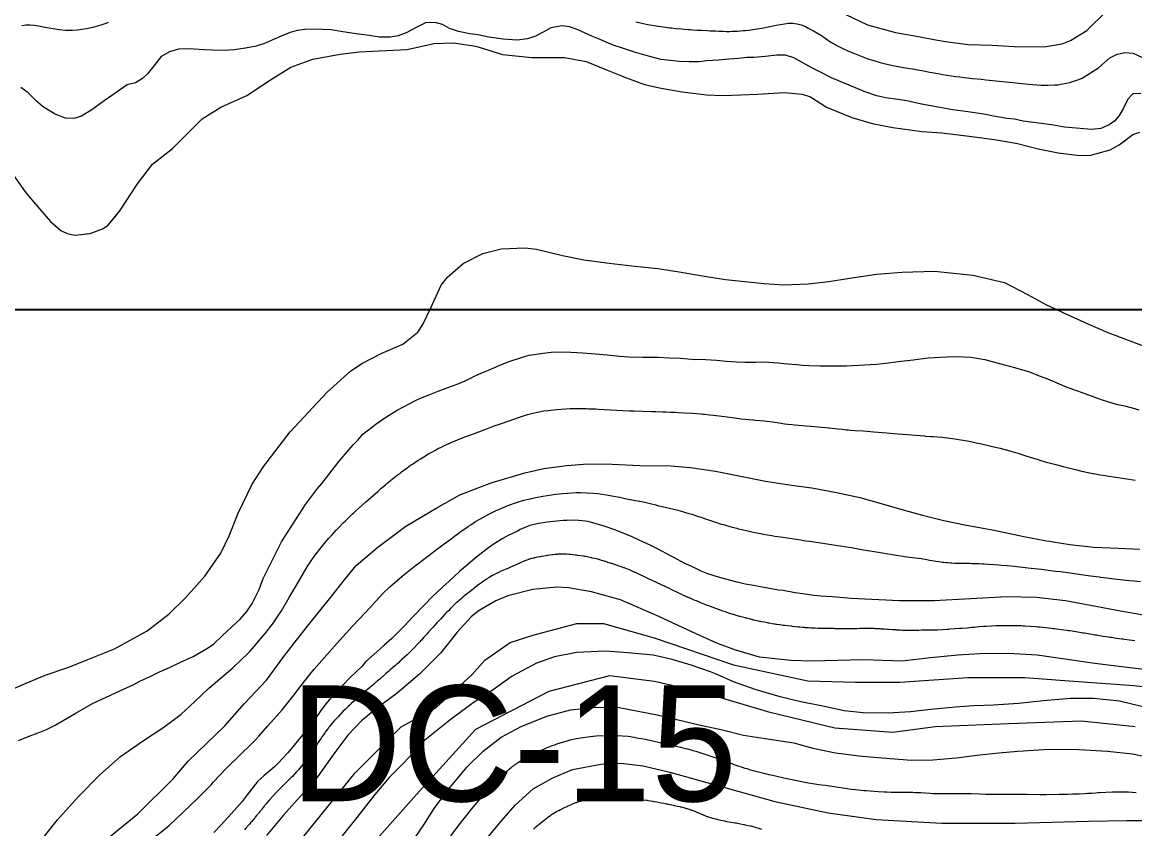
# Model space of a CAD drawing. Header units: metres. Extents: x 548946 to 557077, y 1838800 to 1845419.
# Drawn here: x 554197 to 554869, y 1840686 to 1841174 of the extents above; entities that cross this region are included whole.
import ezdxf
from ezdxf.enums import TextEntityAlignment as Align

# ---------------------------------------------------------------- set-up
doc = ezdxf.new("R2010")
doc.units = ezdxf.units.M
doc.header["$LTSCALE"] = 28
for name, color, linetype, lineweight in [('1', 7, 'Continuous', 13), ('2', 7, 'Continuous', 13), ('60', 7, 'Continuous', 25)]:
    doc.layers.add(name, color=color, linetype=linetype, lineweight=lineweight)
doc.layers.add('61', color=7, linetype='Continuous')

msp = doc.modelspace()

# ---------------------------------------------------------------- linework, layer by layer
at = {"layer": '1'}
for points in [[(554694.71, 1841178.54), (554707.85, 1841172.16), (554724.65, 1841167.51), (554739.59, 1841165.08), (554747.98, 1841163.4), (554754.88, 1841162.12), (554768.74, 1841160.27), (554783.28, 1841159.93), (554796.43, 1841159.14), (554814.67, 1841158.99), (554825.45, 1841160.85), (554830.57, 1841162.7), (554840.42, 1841168.81), (554852.55, 1841180.8)], [(554196.45, 1841171.93), (554198.94, 1841172.19), (554200.19, 1841172.24), (554201.45, 1841172.23), (554203.98, 1841172.04), (554206.51, 1841171.68), (554211.55, 1841170.7), (554216.53, 1841169.78), (554219.03, 1841169.42), (554222.78, 1841169.1), (554226.99, 1841169.1), (554229.8, 1841169.29), (554235.41, 1841170.06), (554239.48, 1841170.87), (554241.48, 1841171.37), (554244.45, 1841172.25), (554247.34, 1841173.3), (554248.76, 1841173.91)], [(554567.61, 1841174.03), (554575.04, 1841172.43), (554578.8, 1841171.79), (554588.21, 1841170.48), (554589.36, 1841170.37), (554591.89, 1841170.13), (554595.28, 1841169.8), (554596.97, 1841169.65), (554599.51, 1841169.44), (554600.78, 1841169.34), (554602.1, 1841169.25), (554604.73, 1841169.09), (554607.37, 1841168.96), (554610.89, 1841168.79), (554612.65, 1841168.7), (554616.17, 1841168.52), (554617.93, 1841168.44), (554620.57, 1841168.35), (554622.33, 1841168.31), (554623.21, 1841168.3), (554624.53, 1841168.31), (554625.82, 1841168.33), (554626.68, 1841168.35), (554628.39, 1841168.43), (554629.25, 1841168.47), (554630.96, 1841168.59), (554632.68, 1841168.74), (554633.82, 1841168.85), (554636.1, 1841169.1), (554640.89, 1841169.73), (554641.25, 1841169.79), (554645, 1841170.46), (554652.51, 1841171.98), (554657.58, 1841172.95), (554660.11, 1841173.23), (554662.62, 1841173.25), (554663.86, 1841173.14), (554665.17, 1841172.91), (554667.75, 1841172.18), (554670.28, 1841171.14), (554671.93, 1841170.33), (554675.16, 1841168.57), (554679.91, 1841165.77), (554682.2, 1841164.28), (554685.53, 1841161.84), (554689.29, 1841159.72), (554689.58, 1841159.57), (554693.31, 1841157.74), (554695.83, 1841156.6), (554700.93, 1841154.46), (554708.04, 1841151.77), (554711.65, 1841150.58), (554715.38, 1841149.51), (554722.92, 1841147.74), (554730.85, 1841146.28), (554734.85, 1841145.7), (554736.52, 1841145.39), (554736.89, 1841145.32), (554740.6, 1841144.61), (554745.54, 1841143.66), (554748.01, 1841143.19), (554751.47, 1841142.56), (554753.21, 1841142.25), (554755.81, 1841141.82), (554758.42, 1841141.42), (554759.73, 1841141.23), (554761.02, 1841141.05), (554763.6, 1841140.73), (554766.18, 1841140.42), (554771.35, 1841139.86), (554776.74, 1841139.3), (554779.43, 1841139.03), (554783.47, 1841138.64), (554793.39, 1841137.6), (554793.72, 1841137.56), (554805.16, 1841136.43), (554812.9, 1841135.82), (554816.79, 1841135.72), (554820.81, 1841135.87), (554822.82, 1841136.06), (554825.81, 1841136.48), (554830.23, 1841137.46), (554834.41, 1841138.8), (554837.14, 1841139.87), (554847.57, 1841146.31), (554850.95, 1841149.18), (554854.34, 1841152.32), (554858.77, 1841154.41), (554863.72, 1841155.45), (554868.41, 1841155.19), (554874.14, 1841152.58)], [(554190.81, 1841082.18), (554198.43, 1841071.19), (554203.36, 1841065.18), (554213.64, 1841053.35), (554220.05, 1841047.89), (554223.7, 1841046.06), (554228.23, 1841045.11), (554237.8, 1841046.05), (554245.17, 1841048.8), (554248.37, 1841050.91), (554255.67, 1841059.69), (554266.25, 1841076.1), (554275.48, 1841087.94), (554287.41, 1841097.37), (554296.89, 1841106.96), (554305.37, 1841115.3), (554316.69, 1841122.38), (554332.43, 1841129.53), (554346.76, 1841139.08), (554359.02, 1841146.7), (554372.31, 1841151.44), (554388.92, 1841154.55), (554400.46, 1841155.82), (554412.49, 1841156.43), (554429.35, 1841157.29), (554445.61, 1841160.93), (554457.52, 1841161.39), (554471, 1841159.31), (554487.06, 1841154.39), (554504.79, 1841152.5), (554524.58, 1841152.54), (554537.68, 1841149.99), (554549.9, 1841145.07), (554562.12, 1841140.15), (554572.96, 1841136.08), (554583.03, 1841133.91), (554595.66, 1841131.74), (554610.38, 1841129.95), (554620.71, 1841129.46), (554641.36, 1841130.25), (554657.57, 1841131.42), (554668.3, 1841130.4), (554673.27, 1841128.65), (554682.95, 1841122.4), (554698.35, 1841116.3), (554710.57, 1841112.66), (554723.09, 1841110.07), (554740.73, 1841107.83), (554752.76, 1841106.9), (554770.96, 1841104.73), (554785.71, 1841102.7), (554798.48, 1841100.43), (554811.07, 1841097.27), (554823.15, 1841094.76), (554836.29, 1841093.28), (554842.82, 1841093.5), (554854.45, 1841096.59)], [(554559.39, 1841141.25), (554562.12, 1841140.15), (554572.96, 1841136.08), (554583.03, 1841133.91), (554595.66, 1841131.74), (554610.38, 1841129.95), (554620.71, 1841129.46), (554641.36, 1841130.25), (554651.31, 1841130.97)], [(554672.85, 1841128.8), (554673.27, 1841128.65), (554682.95, 1841122.4), (554698.35, 1841116.3), (554710.57, 1841112.66), (554723.09, 1841110.07), (554740.73, 1841107.83), (554752.76, 1841106.9), (554770.96, 1841104.73), (554785.71, 1841102.7), (554798.48, 1841100.43), (554811.07, 1841097.27), (554823.15, 1841094.76), (554836.29, 1841093.28), (554842.82, 1841093.5), (554854.45, 1841096.59)], [(554854.45, 1841096.59), (554859.93, 1841099.71), (554868.34, 1841105.87), (554872.52, 1841107.43)], [(554854.45, 1841096.59), (554859.93, 1841099.71), (554864.56, 1841103.1)], [(554235.11, 1841045.79), (554237.8, 1841046.05), (554245.17, 1841048.8), (554248.37, 1841050.91), (554253.55, 1841057.14)], [(554181.74, 1840766.65), (554197.5, 1840773.51), (554210.58, 1840778.94), (554224.72, 1840783.77), (554236.32, 1840788.33), (554252.4, 1840794.94), (554272.14, 1840805.8), (554285.4, 1840815.95), (554295.29, 1840825.73), (554307.09, 1840838.85), (554316.67, 1840852.72), (554321.78, 1840863.25), (554327.11, 1840876.94), (554335.77, 1840894.37), (554342.74, 1840905.39), (554358.67, 1840926.11), (554381.1, 1840950.11), (554395.27, 1840962.99), (554402.36, 1840967.71), (554413.7, 1840973.47), (554426.81, 1840979.21), (554435.8, 1840986.47), (554438.95, 1840990.94), (554443.64, 1841001.01), (554449.95, 1841014.74), (554453.71, 1841019.66), (554463.23, 1841027.82), (554475.1, 1841033.92), (554486.35, 1841036.71), (554500.59, 1841037.34), (554507.65, 1841036.52), (554523.29, 1841032.75), (554536.18, 1841030.15), (554551.59, 1841028.01), (554565.27, 1841026.56), (554581.09, 1841024.92), (554593.99, 1841022.96), (554610.45, 1841020.05), (554621.85, 1841018.28), (554633.54, 1841017.03), (554645.23, 1841015.78), (554657.02, 1841014.96), (554671.96, 1841015.55), (554684.35, 1841016.92), (554697.08, 1841019.02), (554713.17, 1841021.36), (554728.67, 1841022.64), (554748.22, 1841023.18), (554771.52, 1841020.92), (554790.69, 1841016.41), (554804.48, 1841009.22), (554815.58, 1841003.11), (554828.21, 1840997.18), (554841.05, 1840991.33), (554853.11, 1840986.11), (554891.58, 1840971.66)], [(554462.37, 1840922.23), (554464.95, 1840923.22), (554470.13, 1840925.18), (554478.05, 1840928.16), (554482.02, 1840929.63), (554485.3, 1840930.79), (554486.41, 1840931.19), (554497.25, 1840935.04), (554502.13, 1840936.51), (554504.59, 1840937.16), (554508.32, 1840938.02), (554512.1, 1840938.72), (554514.64, 1840939.1), (554519.74, 1840939.68), (554525.17, 1840940.06), (554527.89, 1840940.16), (554531.98, 1840940.19), (554536.23, 1840940.13), (554536.55, 1840940.13), (554537.89, 1840940.12), (554538.78, 1840940.1), (554540.57, 1840940.06), (554543.24, 1840939.95), (554545.02, 1840939.85), (554548.59, 1840939.64), (554556.14, 1840939.17), (554559.92, 1840938.97), (554563.93, 1840938.8), (554566.61, 1840938.7), (554571.96, 1840938.54), (554577.25, 1840938.39), (554579.89, 1840938.33), (554583.85, 1840938.25), (554584.26, 1840938.23), (554584.66, 1840938.22), (554586.01, 1840938.18), (554588.72, 1840938.08), (554591.43, 1840937.95), (554593.23, 1840937.85), (554596.84, 1840937.64), (554601.98, 1840937.31), (554604.55, 1840937.13), (554607.12, 1840936.92), (554608.41, 1840936.81), (554609.67, 1840936.69), (554612.19, 1840936.42), (554614.71, 1840936.14), (554619.74, 1840935.53), (554627.56, 1840934.55), (554631.47, 1840934.04), (554638.51, 1840933.37), (554638.76, 1840933.35), (554640.06, 1840933.24), (554642.67, 1840932.99), (554645.27, 1840932.71), (554647, 1840932.5), (554650.46, 1840932.06), (554654.4, 1840931.52), (554657.9, 1840931.03), (554659.65, 1840930.8), (554662.28, 1840930.48), (554663.56, 1840930.33), (554666.1, 1840930.08), (554668.66, 1840929.85), (554670.36, 1840929.71), (554673.77, 1840929.47), (554684.22, 1840928.53), (554684.66, 1840928.48), (554689.83, 1840927.9), (554692.42, 1840927.63), (554695, 1840927.38), (554696.3, 1840927.27), (554697.56, 1840927.17), (554700.09, 1840926.98), (554705.15, 1840926.64), (554707.68, 1840926.46), (554711.61, 1840926.14), (554716.84, 1840925.67), (554719.46, 1840925.44), (554723.58, 1840925.1), (554731.83, 1840924.47), (554742.35, 1840923.59), (554742.72, 1840923.57), (554746.11, 1840923.36), (554747.8, 1840923.24), (554750.33, 1840923.04), (554752.87, 1840922.81), (554754.13, 1840922.68), (554756.4, 1840922.43), (554757.54, 1840922.3), (554759.24, 1840922.08), (554761.78, 1840921.72), (554764.32, 1840921.32), (554765.58, 1840921.1), (554766.84, 1840920.88), (554769.34, 1840920.4), (554771.83, 1840919.89), (554773.5, 1840919.53), (554776.81, 1840918.8), (554781.8, 1840917.68), (554784.29, 1840917.1)], [(554209.33, 1840680.56), (554217.98, 1840691.48), (554230.39, 1840705.4), (554243.55, 1840718.58), (554256.15, 1840729.83), (554270.56, 1840739.73), (554282.25, 1840747.5), (554292.72, 1840755.35), (554301.1, 1840763.11), (554309.52, 1840771.08), (554324.01, 1840783.45), (554333.28, 1840792.27), (554334.24, 1840793.26), (554335.73, 1840794.93), (554341.01, 1840801.05), (554343.58, 1840804.16), (554348.56, 1840810.59), (554350.89, 1840813.92), (554353.39, 1840817.83), (554358.11, 1840825.85), (554364.44, 1840836.73), (554368.98, 1840844.38), (554371.39, 1840848.11), (554373.58, 1840851.23), (554378.26, 1840857.25), (554381.91, 1840861.55), (554383.79, 1840863.65), (554386.7, 1840866.74), (554388.17, 1840868.28), (554390.78, 1840870.98), (554392.09, 1840872.31), (554394.09, 1840874.29), (554395.43, 1840875.6), (554396.11, 1840876.25), (554397.13, 1840877.21), (554398.08, 1840878.08), (554399.99, 1840879.81), (554401.91, 1840881.52), (554404.49, 1840883.78), (554405.78, 1840884.92), (554411.6, 1840890.07), (554413.55, 1840891.78), (554414.53, 1840892.63), (554416.24, 1840894.08), (554417.09, 1840894.8), (554418.39, 1840895.88), (554420.34, 1840897.47), (554422.32, 1840899.04), (554423.31, 1840899.82), (554425.1, 1840901.2), (554426.01, 1840901.88), (554427.37, 1840902.9), (554429.42, 1840904.4), (554431.5, 1840905.89), (554432.54, 1840906.62), (554436.03, 1840908.95), (554437.44, 1840909.81), (554440.46, 1840911.63), (554441.97, 1840912.52), (554444.27, 1840913.84), (554445.81, 1840914.69), (554446.58, 1840915.11), (554447.75, 1840915.73), (554448.92, 1840916.33), (554449.7, 1840916.72), (554451.28, 1840917.49), (554452.08, 1840917.87), (554453.67, 1840918.6), (554455.28, 1840919.31), (554456.35, 1840919.77), (554458.51, 1840920.68), (554459.79, 1840921.2), (554462.37, 1840922.23)], [(554784.29, 1840917.1), (554788.01, 1840916.2), (554791.42, 1840915.29), (554791.78, 1840915.19), (554795.11, 1840914.25), (554796.77, 1840913.77), (554799.25, 1840913.03), (554801.73, 1840912.27), (554802.97, 1840911.88), (554806.86, 1840910.63), (554810.32, 1840909.52), (554812.05, 1840908.97), (554814.66, 1840908.18), (554815.91, 1840907.82), (554818.43, 1840907.12), (554820.96, 1840906.45), (554826.03, 1840905.17), (554833.57, 1840903.29), (554837.35, 1840902.38), (554844.01, 1840900.92), (554844.38, 1840900.85), (554845.73, 1840900.61), (554846.64, 1840900.45), (554848.46, 1840900.17), (554850.28, 1840899.9), (554853.93, 1840899.38), (554856.66, 1840898.98), (554857.96, 1840898.78), (554860.57, 1840898.34), (554865.78, 1840897.42), (554868.39, 1840896.97), (554869.64, 1840896.77)], [(554249.29, 1840680.95), (554266.53, 1840695.1), (554287.93, 1840716.32), (554296.95, 1840726.86), (554319.05, 1840748.27), (554331.12, 1840761.77), (554344.35, 1840775.92), (554354.91, 1840790.31), (554362.45, 1840800.14), (554370.04, 1840809.62), (554383.19, 1840826.06), (554391.54, 1840836.5), (554398.52, 1840845.21), (554411.71, 1840856.29), (554428.6, 1840869.14), (554447.4, 1840880.06), (554461.32, 1840887.96), (554480.12, 1840895.35), (554500.6, 1840901.35), (554512.03, 1840903.83), (554525.96, 1840905.64), (554538.76, 1840906.68), (554553.36, 1840906.6), (554570.21, 1840905.74), (554588.86, 1840905.46), (554600.85, 1840904.44), (554615.79, 1840902.25), (554634.05, 1840898.74), (554646.2, 1840896.24), (554661.92, 1840893.76), (554674.16, 1840892.21), (554689.15, 1840889.46), (554703.16, 1840886.32), (554716.1, 1840882.7), (554728.56, 1840879.11), (554741.11, 1840875.63), (554753.91, 1840872.45), (554767.69, 1840869.66), (554784.39, 1840866.73), (554802.32, 1840862.81), (554815.03, 1840860.37), (554830.09, 1840857.91), (554844.67, 1840856.34), (554859.52, 1840855.73), (554872.4, 1840855.18)], [(554274.67, 1840679.33), (554285.28, 1840687.76), (554302.7, 1840704.41), (554310.83, 1840712.68), (554312.17, 1840714.14), (554319.99, 1840722.43), (554328.88, 1840731.21), (554334.48, 1840736.63), (554337.22, 1840739.4), (554339.94, 1840742.3), (554345.24, 1840748.22), (554353.81, 1840758.04), (554356.27, 1840761), (554361.06, 1840767.03), (554363.99, 1840770.9), (554365.33, 1840772.69), (554370.5, 1840779.35), (554373.17, 1840782.6), (554380.81, 1840791.33), (554388.62, 1840800.16), (554396.4, 1840808.6), (554404.2, 1840816.83), (554412.75, 1840826.15), (554414.79, 1840828.25), (554419, 1840832.32), (554423.35, 1840836.25), (554426.32, 1840838.79), (554432.43, 1840843.72), (554433.37, 1840844.4), (554434.4, 1840845.16), (554436.45, 1840846.7), (554438.48, 1840848.25), (554441.17, 1840850.34), (554442.52, 1840851.38), (554445.62, 1840853.73), (554451.84, 1840858.4), (554455.94, 1840861.47), (554457.99, 1840862.99), (554460.05, 1840864.5), (554461.09, 1840865.25), (554462.16, 1840866), (554464.3, 1840867.5), (554466.45, 1840868.97), (554467.9, 1840869.94), (554470.81, 1840871.86), (554477.79, 1840875.78), (554478.09, 1840875.94), (554482.78, 1840878.3), (554485.17, 1840879.4), (554488.8, 1840880.95), (554493.67, 1840882.77), (554496.14, 1840883.58), (554499.88, 1840884.69), (554503.7, 1840885.66), (554506.26, 1840886.23), (554511.42, 1840887.23), (554519.39, 1840888.4), (554523.4, 1840888.82), (554526.31, 1840889.07)], [(554526.31, 1840889.07), (554526.6, 1840889.09), (554531.7, 1840889.32), (554534.25, 1840889.33), (554538.08, 1840889.24), (554542.08, 1840888.98), (554544.74, 1840888.72), (554550.03, 1840888.02), (554555.38, 1840887.07), (554558.04, 1840886.5), (554562.01, 1840885.54), (554569.76, 1840884.19), (554570.04, 1840884.14), (554571.32, 1840883.89), (554572.17, 1840883.72), (554573.86, 1840883.34), (554574.7, 1840883.14), (554576.39, 1840882.72), (554579.76, 1840881.86), (554581.45, 1840881.44), (554582.74, 1840881.13), (554585.34, 1840880.53), (554588.81, 1840879.74), (554590.53, 1840879.33), (554592.26, 1840878.91), (554593.12, 1840878.69), (554594.45, 1840878.34), (554595.33, 1840878.1), (554597.1, 1840877.59), (554599.74, 1840876.8), (554601.49, 1840876.25), (554604.98, 1840875.12), (554608.19, 1840874.06), (554609.79, 1840873.52), (554612.19, 1840872.69), (554614.59, 1840871.85), (554615.78, 1840871.42), (554619.37, 1840870.33), (554620.65, 1840869.96), (554621.92, 1840869.61), (554624.45, 1840868.91), (554626.99, 1840868.24), (554628.68, 1840867.8), (554629.81, 1840867.52), (554632.08, 1840866.97), (554635.42, 1840866.2), (554637.09, 1840865.83), (554639.61, 1840865.3), (554642.13, 1840864.79), (554643.39, 1840864.55), (554644.7, 1840864.3), (554647.33, 1840863.84), (554649.96, 1840863.39), (554651.72, 1840863.1), (554655.23, 1840862.55), (554660.63, 1840861.72), (554663.33, 1840861.33), (554667.39, 1840860.76), (554669.37, 1840860.45), (554670.63, 1840860.26), (554674.41, 1840859.68), (554679.44, 1840858.89), (554681.96, 1840858.51), (554686.01, 1840857.95), (554689.61, 1840857.45), (554691.41, 1840857.19), (554694.1, 1840856.78), (554695.36, 1840856.58), (554697.89, 1840856.14), (554705.44, 1840854.77), (554709.24, 1840854.11), (554711.77, 1840853.69), (554716.84, 1840852.86), (554717.9, 1840852.72), (554719.15, 1840852.54), (554721.64, 1840852.16), (554726.63, 1840851.35), (554729.12, 1840850.96), (554730.47, 1840850.76), (554733.18, 1840850.39), (554736.79, 1840849.91), (554738.6, 1840849.66), (554740.4, 1840849.4), (554741.3, 1840849.26), (554742.71, 1840849.03), (554745.52, 1840848.54), (554749.27, 1840847.9), (554751.14, 1840847.6), (554753.02, 1840847.33), (554753.96, 1840847.22), (554755.27, 1840847.07), (554756.14, 1840846.99), (554757.89, 1840846.85), (554758.76, 1840846.8), (554760.51, 1840846.71), (554762.26, 1840846.66), (554763.44, 1840846.63), (554765.78, 1840846.62), (554766.72, 1840846.59), (554768.44, 1840846.59), (554769.82, 1840846.58)], [(554686.46, 1840826.38), (554679.5, 1840826.73), (554675.33, 1840827.21), (554668.78, 1840828.08), (554664.11, 1840828.78), (554656.86, 1840830.04), (554654.21, 1840830.31), (554646.39, 1840831.7), (554638.93, 1840833.12), (554633.88, 1840833.97), (554628.97, 1840835.2), (554622.13, 1840836.98), (554617.7, 1840838.17), (554611.29, 1840840.27), (554607.29, 1840841.8), (554601.06, 1840844.76), (554597.02, 1840846.66), (554591.15, 1840849.85), (554589.16, 1840850.94), (554580.9, 1840855.36), (554576.36, 1840857.48), (554569.65, 1840860.67), (554565.11, 1840862.79), (554560.41, 1840864.71), (554555.52, 1840866.6), (554548.52, 1840869.01), (554543.78, 1840870.46), (554538.95, 1840871.8), (554531.37, 1840872.65), (554526.05, 1840872.53), (554523.71, 1840872.55), (554514.09, 1840871.49), (554507.74, 1840870.51), (554503.65, 1840869.41), (554497.74, 1840867.07), (554496.07, 1840866.04), (554490.56, 1840863.38), (554486.95, 1840861.39), (554480.82, 1840857.53), (554476.91, 1840854.76), (554470.54, 1840849.76), (554466.02, 1840845.8), (554461.15, 1840841.61), (554454.85, 1840835.87), (554450.76, 1840832.23), (554444.59, 1840826.22), (554439.97, 1840821.5), (554432.56, 1840813.95), (554427.63, 1840808.63), (554420.12, 1840801.16), (554415.44, 1840797), (554411.02, 1840792.95), (554404.19, 1840786.96), (554401.95, 1840784.18), (554395.02, 1840777.43), (554390.21, 1840772.68), (554385.93, 1840768.19), (554380.3, 1840761.58), (554376.88, 1840756.9), (554371.53, 1840749.39), (554367.42, 1840744.26), (554361.15, 1840736.64), (554357.26, 1840732), (554351.24, 1840725.54), (554349.12, 1840723.52), (554342.7, 1840718.05), (554339.13, 1840714.84), (554332.73, 1840706.65), (554329.62, 1840702.57), (554326.64, 1840699.06), (554321.05, 1840692.92), (554316.95, 1840688.45), (554312.51, 1840683.75)], [(554769.82, 1840846.58), (554770.75, 1840846.56), (554772.59, 1840846.52), (554775.36, 1840846.41), (554777.2, 1840846.32), (554778.43, 1840846.25), (554780.88, 1840846.1), (554784.66, 1840845.83), (554787.19, 1840845.63), (554788.86, 1840845.49), (554792.22, 1840845.18), (554796.4, 1840844.76), (554804.74, 1840843.85), (554813.01, 1840842.95), (554817.14, 1840842.47), (554821.52, 1840841.92), (554824.44, 1840841.54), (554830.28, 1840840.74), (554838.48, 1840839.61), (554842.58, 1840839.04), (554847.85, 1840838.36), (554848.42, 1840838.29), (554852.57, 1840837.79), (554855.34, 1840837.46), (554860.87, 1840836.83), (554866.18, 1840836.24), (554868.84, 1840835.97), (554872.83, 1840835.57)], [(554540.89, 1840829.31), (554526.98, 1840831.7), (554519.97, 1840832.09), (554505.5, 1840830.66), (554490.26, 1840826.86), (554482.99, 1840823.93), (554472.93, 1840818.02), (554468.37, 1840814.37), (554459.55, 1840804.94), (554449.84, 1840792.4), (554437.15, 1840779.71), (554423.3, 1840767.96), (554411.08, 1840759.02), (554401.88, 1840751.33), (554393.61, 1840742.67), (554385.71, 1840732.13), (554373.23, 1840714.65), (554364.94, 1840705.78), (554354.35, 1840694.04), (554344.27, 1840681.89)], [(554882.07, 1840781.57), (554866.37, 1840783.35), (554845.29, 1840785.94), (554810.35, 1840791.05), (554792.79, 1840792.09), (554775.73, 1840791.78), (554762.43, 1840791.01), (554745.86, 1840789.33), (554728.75, 1840787.45), (554705.43, 1840788.2), (554674.19, 1840787.37), (554661.47, 1840787.72), (554642.55, 1840789.85), (554628.16, 1840794.07), (554617.14, 1840798.13), (554601.94, 1840804.9), (554581.67, 1840814.45), (554558.34, 1840824.55), (554540.89, 1840829.31)], [(554874.8, 1840815.3), (554860.8, 1840817.62), (554845.87, 1840820.37), (554827.49, 1840823.97), (554810.01, 1840825.9), (554791.98, 1840826.36), (554748.02, 1840823.95), (554727.13, 1840823.95), (554697.99, 1840825.4), (554691.19, 1840825.96), (554686.46, 1840826.38)], [(554356.78, 1840669.02), (554397.95, 1840719.9), (554413.26, 1840735.26), (554425.71, 1840747.74), (554446.77, 1840759.26), (554468.78, 1840779.42), (554476.44, 1840788.06), (554491.76, 1840798.62), (554506.12, 1840803.42), (554531.96, 1840810.14), (554548.24, 1840810.14), (554578.87, 1840801.5), (554626.73, 1840785.18), (554671.72, 1840775.58), (554700.44, 1840774.62), (554727.25, 1840774.62), (554768.41, 1840777.5), (554802.87, 1840777.5), (554829.67, 1840775.58), (554868.92, 1840772.7), (554912.96, 1840767.9)], [(554874.29, 1840759.84), (554860.27, 1840763.16), (554844.55, 1840764.8), (554830.79, 1840764.88), (554814.11, 1840763.41), (554799.13, 1840761.76), (554783.99, 1840760.75), (554772.16, 1840760.29), (554760.73, 1840759.5), (554746.11, 1840758.08), (554733.72, 1840756.71), (554720.24, 1840755.88), (554705.24, 1840756.1), (554693.78, 1840757.37), (554680.74, 1840760.23), (554667.54, 1840762.9), (554654.95, 1840765.91), (554639.95, 1840770.34), (554626.81, 1840774.98), (554616.98, 1840779.32), (554612.87, 1840780.93), (554601.1, 1840784.96), (554589.58, 1840788.47), (554578.26, 1840790.96), (554563.13, 1840792.48), (554549.36, 1840793.39), (554531.86, 1840792.59), (554518.57, 1840790.1), (554507.67, 1840786.18), (554493, 1840778.39), (554480.87, 1840769.57), (554469.34, 1840762.12), (554455.13, 1840751.76), (554440.19, 1840739.64), (554427.48, 1840725.89), (554418.62, 1840717.14), (554409.84, 1840706.82), (554399.02, 1840692.9), (554390.11, 1840681.71)], [(554748.65, 1840747.76), (554748.65, 1840747.76), (554723.07, 1840744.34), (554688.13, 1840746.9), (554648.92, 1840756.31), (554608.85, 1840768.27), (554579.02, 1840775.11), (554551.74, 1840778.53), (554515.09, 1840769.13), (554470.77, 1840746.05), (554434.97, 1840706.73), (554407.69, 1840675.96)], [(554869.69, 1840747.76), (554837.3, 1840751.18), (554792.98, 1840749.47), (554748.65, 1840747.76)], [(554504.69, 1840730.79), (554506.73, 1840731.79), (554507.88, 1840732.34), (554508.65, 1840732.7), (554510.2, 1840733.41), (554510.98, 1840733.75), (554512.53, 1840734.43), (554514.1, 1840735.09), (554515.15, 1840735.52), (554517.25, 1840736.35), (554518.16, 1840736.7), (554520.53, 1840737.55), (554525.55, 1840739.1), (554528.08, 1840739.77), (554531.91, 1840740.62), (554535.84, 1840741.32), (554538.47, 1840741.69), (554543.77, 1840742.23), (554548.91, 1840742.52), (554551.48, 1840742.58), (554555.34, 1840742.54), (554556.24, 1840742.51), (554563.11, 1840742.01), (554566.6, 1840741.42), (554568.34, 1840741.12), (554570.95, 1840740.64), (554573.56, 1840740.13), (554574.86, 1840739.87), (554576.16, 1840739.6), (554578.76, 1840739.04), (554581.35, 1840738.47), (554586.52, 1840737.29), (554592.02, 1840736.01), (554594.76, 1840735.35), (554597.5, 1840734.67), (554598.86, 1840734.31), (554601.1, 1840733.71), (554602.22, 1840733.4), (554603.9, 1840732.92), (554606.4, 1840732.16), (554608.89, 1840731.37), (554610.13, 1840730.96), (554611.32, 1840730.56), (554613.7, 1840729.72), (554616.07, 1840728.87), (554620.8, 1840727.11), (554621.79, 1840726.74), (554625.74, 1840725.43), (554626.98, 1840724.99), (554629.48, 1840724.13), (554631.99, 1840723.31), (554633.66, 1840722.78), (554634.78, 1840722.44), (554637.03, 1840721.77), (554639.19, 1840721.15), (554640.27, 1840720.85), (554641.9, 1840720.41), (554644.35, 1840719.78), (554646.81, 1840719.19), (554648.04, 1840718.91), (554650.53, 1840718.37), (554653.86, 1840717.66), (554655.52, 1840717.3), (554657.18, 1840716.93), (554658, 1840716.73), (554659.24, 1840716.43), (554660.17, 1840716.19), (554670.82, 1840713.99), (554678.39, 1840712.91), (554682.17, 1840712.35), (554690.19, 1840711.14), (554692.87, 1840710.75), (554694.21, 1840710.57), (554695.48, 1840710.4), (554698.02, 1840710.08), (554700.56, 1840709.78), (554702.26, 1840709.6), (554705.65, 1840709.25), (554707.01, 1840709.12), (554714.28, 1840708.56), (554717.73, 1840708.36), (554719.45, 1840708.28), (554722.04, 1840708.17), (554724.63, 1840708.1), (554725.92, 1840708.08), (554728.47, 1840708.08), (554729.61, 1840708.08), (554731.87, 1840708.1), (554733.57, 1840708.1), (554735.27, 1840708.08), (554736.12, 1840708.07), (554737.39, 1840708.03), (554738.29, 1840707.99), (554740.07, 1840707.89), (554745.42, 1840707.52), (554747.21, 1840707.41), (554748.1, 1840707.37), (554749.44, 1840707.33), (554750.79, 1840707.31), (554756.37, 1840707.33), (554759.79, 1840707.36)], [(554455.79, 1840681.82), (554462.35, 1840690.3), (554464.72, 1840693.34), (554466.31, 1840695.34), (554467.39, 1840696.68), (554469.55, 1840699.33), (554471.76, 1840702), (554472.88, 1840703.32), (554474.56, 1840705.3), (554476.27, 1840707.26), (554477.13, 1840708.24), (554478.73, 1840710.03), (554479.53, 1840710.91), (554480.75, 1840712.23), (554481.99, 1840713.54), (554482.61, 1840714.19), (554483.87, 1840715.47), (554484.5, 1840716.11), (554485.46, 1840717.06), (554486.16, 1840717.74), (554487.26, 1840718.76), (554488.44, 1840719.84), (554489.03, 1840720.37), (554489.94, 1840721.15), (554491.31, 1840722.3), (554492.24, 1840723.04), (554492.71, 1840723.4), (554493.42, 1840723.94), (554494.38, 1840724.64), (554494.87, 1840724.99), (554495.6, 1840725.5), (554496.71, 1840726.24), (554497.78, 1840726.93), (554498.5, 1840727.37), (554499.95, 1840728.24), (554500.69, 1840728.66), (554502.18, 1840729.48), (554503.68, 1840730.28), (554504.69, 1840730.79)], [(554474.34, 1840676.37), (554486.66, 1840691.1), (554494.73, 1840700.32), (554505.7, 1840710.23), (554517.15, 1840716.73), (554529.32, 1840721.81), (554546.46, 1840725.11), (554558.84, 1840725.63), (554572.21, 1840724.01), (554588.25, 1840720.26), (554651.7, 1840702.5), (554684.07, 1840695.67), (554713.03, 1840691.68), (554752.78, 1840689.4), (554797.07, 1840689.4), (554841.37, 1840690.54), (554864.65, 1840691.11), (554885.09, 1840691.11), (554904.97, 1840688.26), (554935.48, 1840681.5)], [(554759.79, 1840707.36), (554761.5, 1840707.37), (554764.07, 1840707.37), (554766.64, 1840707.35), (554767.92, 1840707.33), (554770.47, 1840707.27), (554775.57, 1840707.13), (554779.39, 1840707.03), (554780.74, 1840707), (554783.45, 1840706.96), (554786.15, 1840706.94), (554787.95, 1840706.94), (554791.55, 1840706.97), (554796.7, 1840707.03), (554799.27, 1840707.05), (554801.84, 1840707.03), (554803.13, 1840707.01), (554804.24, 1840706.98), (554812.02, 1840706.73), (554815.91, 1840706.8), (554823.69, 1840706.95), (554829.06, 1840707.06), (554831.75, 1840707.12), (554835.77, 1840707.25), (554839.15, 1840707.4), (554840.84, 1840707.48), (554843.37, 1840707.63), (554845.9, 1840707.8), (554847.16, 1840707.9), (554848.14, 1840707.98), (554855.99, 1840708.3), (554857.32, 1840708.34), (554858.21, 1840708.36), (554859.98, 1840708.38), (554860.86, 1840708.38), (554862.63, 1840708.36), (554864.4, 1840708.33), (554865.58, 1840708.29), (554867.94, 1840708.19), (554870.34, 1840708.05)], [(554513.08, 1840691.86), (554514.03, 1840692.6), (554514.29, 1840692.8), (554514.55, 1840692.99), (554515.47, 1840693.67), (554516.34, 1840694.29), (554516.57, 1840694.45), (554516.79, 1840694.61), (554517.56, 1840695.13), (554518.32, 1840695.63), (554518.54, 1840695.76), (554518.77, 1840695.9), (554519.65, 1840696.4), (554520.58, 1840696.9), (554520.84, 1840697.04), (554521.11, 1840697.18), (554522.09, 1840697.68), (554523.13, 1840698.19), (554523.43, 1840698.34), (554523.74, 1840698.49), (554524.91, 1840699.05), (554526.09, 1840699.59), (554526.41, 1840699.73), (554526.71, 1840699.87), (554527.77, 1840700.35), (554528.8, 1840700.8), (554529.09, 1840700.93), (554529.38, 1840701.05), (554530.45, 1840701.49), (554531.48, 1840701.9), (554531.74, 1840702), (554531.99, 1840702.09), (554532.83, 1840702.39), (554533.69, 1840702.66), (554533.95, 1840702.74), (554534.23, 1840702.81), (554535.35, 1840703.08), (554536.54, 1840703.34), (554536.87, 1840703.41), (554537.21, 1840703.47), (554538.41, 1840703.69), (554539.7, 1840703.89), (554540.09, 1840703.95), (554540.49, 1840704.01), (554542.05, 1840704.22), (554543.67, 1840704.43), (554544.11, 1840704.48), (554544.55, 1840704.53), (554546.1, 1840704.7), (554547.62, 1840704.85), (554548.04, 1840704.89), (554548.46, 1840704.92), (554549.96, 1840705.04), (554551.49, 1840705.12), (554551.93, 1840705.14), (554552.38, 1840705.15), (554554.05, 1840705.17), (554555.76, 1840705.15), (554556.22, 1840705.13), (554556.68, 1840705.12), (554558.32, 1840705.04), (554560.03, 1840704.92), (554560.53, 1840704.89), (554561.05, 1840704.85), (554563.05, 1840704.68), (554565.05, 1840704.5), (554565.58, 1840704.44), (554566.09, 1840704.39), (554567.85, 1840704.18), (554569.57, 1840703.97), (554570.05, 1840703.9), (554570.55, 1840703.84), (554572.37, 1840703.6), (554574.15, 1840703.35), (554574.61, 1840703.28), (554575.05, 1840703.22), (554576.56, 1840702.96), (554578.02, 1840702.7), (554578.44, 1840702.62), (554578.87, 1840702.54), (554580.49, 1840702.24), (554582.13, 1840701.93), (554583.03, 1840701.76), (554584.62, 1840701.46), (554586.21, 1840701.15), (554586.66, 1840701.06), (554587.1, 1840700.97), (554588.74, 1840700.64), (554590.36, 1840700.29), (554590.8, 1840700.2), (554591.24, 1840700.11), (554592.8, 1840699.78), (554594.29, 1840699.44), (554594.69, 1840699.35), (554595.08, 1840699.25), (554596.43, 1840698.89), (554597.76, 1840698.5), (554598.13, 1840698.39), (554598.52, 1840698.27), (554599.94, 1840697.83), (554601.33, 1840697.36)], [(554601.33, 1840697.36), (554601.7, 1840697.23), (554602.07, 1840697.1), (554603.31, 1840696.61), (554604.54, 1840696.1), (554604.9, 1840695.96), (554605.26, 1840695.81), (554606.59, 1840695.25), (554607.93, 1840694.69), (554608.29, 1840694.54), (554608.65, 1840694.38), (554609.89, 1840693.84), (554611.28, 1840693.31), (554611.72, 1840693.16), (554612.18, 1840693.02), (554614.09, 1840692.5), (554616.13, 1840691.99), (554616.68, 1840691.85), (554617.23, 1840691.72), (554619.18, 1840691.24), (554621.27, 1840690.77), (554621.9, 1840690.64), (554622.56, 1840690.52), (554625.16, 1840690.08), (554627.74, 1840689.66), (554628.39, 1840689.55), (554629, 1840689.43), (554631, 1840689.04), (554632.81, 1840688.66), (554633.31, 1840688.55), (554633.82, 1840688.45), (554635.66, 1840688.08), (554637.3, 1840687.74), (554637.68, 1840687.65), (554638.03, 1840687.56), (554639.05, 1840687.28), (554639.87, 1840687.01), (554640.1, 1840686.93), (554640.33, 1840686.86), (554641.18, 1840686.59), (554642.1, 1840686.31), (554642.37, 1840686.23), (554642.65, 1840686.15), (554643.74, 1840685.83)], [(554505.85, 1840685.94), (554506.17, 1840686.22), (554507.3, 1840687.2), (554508.46, 1840688.16), (554508.78, 1840688.43), (554509.11, 1840688.7), (554510.31, 1840689.66), (554511.47, 1840690.59), (554511.77, 1840690.83), (554512.07, 1840691.06), (554513.08, 1840691.86)]]:
    msp.add_lwpolyline(points, dxfattribs=at)
at = {"layer": '2'}
for points in [[(554600.01, 1841149.9), (554594.1, 1841150.16), (554588.43, 1841150.74), (554583.04, 1841151.36), (554575.34, 1841153.27), (554566.85, 1841155.79), (554560.28, 1841157.84), (554553.99, 1841159.92), (554545.04, 1841163.82), (554541.12, 1841165.34), (554532.13, 1841169.52), (554527.49, 1841171.09), (554523.11, 1841171.69), (554516.24, 1841170.4), (554512.09, 1841168.02), (554506.97, 1841165.37), (554502.15, 1841163.76), (554495.93, 1841162.98), (554487.4, 1841163.49), (554478.77, 1841164.85), (554472.14, 1841166.17), (554467.32, 1841166.86), (554460.42, 1841168.15), (554455.01, 1841170.05), (554450.7, 1841172.38), (554446.38, 1841173.71), (554440.37, 1841173.53), (554440.14, 1841173.32), (554435.68, 1841170.95), (554428.8, 1841167.48), (554424.01, 1841165.68), (554419.13, 1841164.71), (554412.72, 1841164.72), (554406.34, 1841165.72), (554398.53, 1841166.86), (554390.43, 1841167.96), (554383.46, 1841169.19), (554378.46, 1841169.35), (554372.02, 1841169.63), (554367.48, 1841169.42), (554362.98, 1841168.92), (554358.57, 1841167.58), (554353.25, 1841165.43), (554348.5, 1841163.34), (554343.21, 1841160.91), (554338.12, 1841159.35), (554331.71, 1841158.07), (554324.83, 1841157.17), (554318.89, 1841156.8), (554311.76, 1841156.87), (554306.88, 1841157.19), (554297.28, 1841157.7), (554291.18, 1841157.46), (554285.65, 1841155.99), (554280.71, 1841153.03), (554276.45, 1841147.72), (554272.32, 1841142.56), (554269.34, 1841139.81), (554265.21, 1841137.22), (554260.09, 1841135.94), (554251.36, 1841129.86), (554246.19, 1841126.3), (554238.81, 1841120.93), (554232.4, 1841117.09), (554227.86, 1841115.59), (554222.86, 1841115.75), (554216.61, 1841118.2), (554209.58, 1841122.55), (554205.2, 1841126.06), (554200.24, 1841131.06), (554195.74, 1841134.41)], [(554873.02, 1841130.71), (554868.31, 1841130.55), (554865.27, 1841127.3), (554862.43, 1841121.35), (554860.07, 1841117.32), (554857.31, 1841114.11), (554853.89, 1841111.67), (554848.85, 1841109.46), (554843.17, 1841109.04), (554836.37, 1841109.48), (554826.92, 1841110.45), (554819.01, 1841111.75), (554812.74, 1841112.54), (554801.93, 1841114.06), (554796.64, 1841115.12), (554792.13, 1841115.56), (554783.9, 1841117.11), (554779.21, 1841117.96), (554772.62, 1841119), (554768.52, 1841119.63), (554759.32, 1841120.92), (554750.53, 1841122.4), (554740.53, 1841124.31), (554731.54, 1841126.19), (554724.8, 1841127.36), (554718.81, 1841128.19), (554713.51, 1841129.25), (554705.71, 1841132), (554696.63, 1841135.74), (554691.19, 1841137.93), (554686.03, 1841140.15), (554678.53, 1841143.95), (554674.22, 1841146.28), (554668.67, 1841149.31), (554663.29, 1841152.23), (554658.2, 1841153.89), (554653.04, 1841153.81), (554645.82, 1841153.05), (554639.29, 1841152.52), (554634.86, 1841152.4), (554630.05, 1841151.8), (554623.92, 1841151.46), (554617.67, 1841150.96), (554610.42, 1841150.48), (554606.18, 1841149.95), (554600.01, 1841149.9)], [(554194.28, 1840739.41), (554200.82, 1840742.12), (554206.17, 1840743.99), (554211.36, 1840745.99), (554216.62, 1840748.7), (554228.66, 1840755.73), (554239.11, 1840761.72), (554244.39, 1840764.15), (554255.62, 1840769.52), (554263.63, 1840773.11), (554267.67, 1840775.26), (554274.3, 1840778.41), (554279.71, 1840781), (554285.68, 1840783.65), (554291.91, 1840786.62), (554299.92, 1840790.2), (554308.61, 1840795.29), (554312.46, 1840797.85), (554317.63, 1840802.69), (554320.85, 1840805.75), (554328.33, 1840812.85), (554332.52, 1840817.44), (554335.69, 1840822.34), (554339.88, 1840830.78), (554342.42, 1840837.47), (554353.39, 1840859.61), (554367.88, 1840882.19), (554375.24, 1840891.8), (554377.89, 1840894.9), (554388.3, 1840908.3), (554396.75, 1840918.22), (554399.61, 1840921.15), (554402.51, 1840924.72), (554410.45, 1840930.83), (554415.32, 1840934.18), (554423.38, 1840939.18), (554434.78, 1840945.21), (554437.56, 1840946.36), (554443.11, 1840948.65), (554448.22, 1840950.62), (554455.23, 1840953.27), (554459.73, 1840954.88), (554464.46, 1840956.99), (554470.58, 1840960.01), (554474.51, 1840961.75), (554478.54, 1840963.41), (554485.05, 1840966.28), (554489.8, 1840968.21), (554500.36, 1840971.71), (554503.28, 1840972.41), (554511.56, 1840973.69), (554516.55, 1840974.24), (554523.64, 1840974.46)], [(554523.64, 1840974.46), (554528.43, 1840974.33), (554535.59, 1840973.81), (554540.59, 1840973.52), (554545.5, 1840973.12), (554550.32, 1840972.63), (554557.88, 1840971.96), (554563.45, 1840971.55), (554571.89, 1840971.35), (554581.18, 1840971.16), (554587.95, 1840970.78), (554594.43, 1840970.65), (554603.96, 1840969.92), (554606.76, 1840970.04), (554616.55, 1840969.44), (554622.51, 1840968.88), (554628.55, 1840968.42), (554633.52, 1840968.31), (554640.07, 1840968.28), (554644.37, 1840968.38), (554648.13, 1840968.24), (554653.78, 1840967.92), (554657.1, 1840967.45), (554662.11, 1840966.97), (554665.03, 1840966.82), (554668.63, 1840966.47), (554672.41, 1840966.14), (554678.96, 1840966.11), (554684.67, 1840966.08), (554695.06, 1840966.01), (554705.95, 1840966.56), (554713.29, 1840967.08), (554716.98, 1840967.49), (554728.16, 1840968.82), (554735.45, 1840969.71), (554744.41, 1840970.79), (554751.75, 1840971.32), (554756.04, 1840971.42), (554760.13, 1840971.68), (554765.76, 1840971.55), (554770.19, 1840971.2), (554778.68, 1840969.79), (554784.55, 1840968.29), (554793.71, 1840965.83), (554796.79, 1840965.05), (554805.7, 1840962.29), (554811.66, 1840960.04), (554816.63, 1840958.25), (554823.79, 1840955.21), (554828.33, 1840953.08), (554834.76, 1840950.8), (554839.24, 1840949.23), (554846.26, 1840946.64), (554850.92, 1840945.09), (554858.27, 1840942.91), (554863.26, 1840941.77), (554867.78, 1840940.68), (554871.85, 1840939.44)], [(554545.49, 1840848.81), (554545.07, 1840848.92), (554544.65, 1840849.04), (554543.12, 1840849.43), (554541.57, 1840849.79), (554541.13, 1840849.89), (554540.69, 1840849.98), (554539.08, 1840850.32), (554537.36, 1840850.65), (554536.85, 1840850.73), (554536.33, 1840850.82), (554534.32, 1840851.12), (554532.32, 1840851.4), (554531.81, 1840851.47), (554531.3, 1840851.53), (554529.62, 1840851.74), (554528.02, 1840851.91), (554527.57, 1840851.94), (554527.12, 1840851.98), (554525.47, 1840852.08), (554523.91, 1840852.13), (554523.52, 1840852.14), (554523.15, 1840852.14), (554521.94, 1840852.12), (554520.82, 1840852.06), (554520.5, 1840852.04), (554520.18, 1840852.01), (554518.98, 1840851.89), (554517.73, 1840851.74), (554517.37, 1840851.7), (554517, 1840851.65), (554515.63, 1840851.48), (554514.21, 1840851.28), (554513.81, 1840851.22), (554513.42, 1840851.16), (554511.97, 1840850.92), (554510.5, 1840850.65), (554510.09, 1840850.58), (554509.68, 1840850.5), (554508.16, 1840850.24), (554506.69, 1840849.95), (554506.3, 1840849.86), (554505.92, 1840849.77), (554504.64, 1840849.43), (554503.44, 1840849.08), (554503.12, 1840848.99), (554502.81, 1840848.89), (554501.7, 1840848.54), (554500.66, 1840848.18), (554500.38, 1840848.07), (554500.11, 1840847.95), (554499.16, 1840847.5), (554498.14, 1840847), (554497.82, 1840846.86), (554497.49, 1840846.71), (554496.18, 1840846.14), (554494.75, 1840845.52), (554494.34, 1840845.34), (554493.93, 1840845.15), (554492.4, 1840844.46), (554490.73, 1840843.72), (554490.23, 1840843.5), (554489.71, 1840843.27), (554487.7, 1840842.42), (554485.69, 1840841.55), (554485.17, 1840841.32), (554484.67, 1840841.08), (554483.01, 1840840.25), (554481.46, 1840839.41), (554481.03, 1840839.18), (554480.59, 1840838.94), (554479.02, 1840838.05), (554477.49, 1840837.14), (554477.09, 1840836.88), (554476.7, 1840836.62), (554475.38, 1840835.67), (554474.09, 1840834.69), (554473.73, 1840834.41), (554473.37, 1840834.13), (554472.03, 1840833.09), (554470.62, 1840832), (554470.22, 1840831.68), (554469.81, 1840831.37), (554468.25, 1840830.2), (554466.7, 1840829.01), (554466.28, 1840828.69), (554465.87, 1840828.37), (554464.45, 1840827.22), (554463.05, 1840826.06), (554462.66, 1840825.73), (554462.27, 1840825.4), (554460.85, 1840824.18), (554459.46, 1840822.96), (554459.09, 1840822.62), (554458.73, 1840822.29), (554457.5, 1840821.12), (554456.3, 1840819.92), (554455.95, 1840819.58), (554455.61, 1840819.23), (554454.33, 1840817.94), (554453.02, 1840816.58)], [(554645.43, 1840810.89), (554643.55, 1840811.25), (554643.05, 1840811.36), (554642.55, 1840811.46), (554640.82, 1840811.86), (554639.12, 1840812.27), (554638.65, 1840812.38), (554638.17, 1840812.5), (554636.44, 1840812.93), (554634.74, 1840813.36), (554634.28, 1840813.48), (554633.83, 1840813.6), (554632.23, 1840814.01), (554630.68, 1840814.43), (554630.25, 1840814.55), (554629.83, 1840814.67), (554628.31, 1840815.1), (554626.79, 1840815.55), (554626.36, 1840815.68), (554625.94, 1840815.82), (554624.38, 1840816.32), (554622.81, 1840816.84), (554622.37, 1840816.99), (554621.93, 1840817.14), (554620.33, 1840817.68), (554618.7, 1840818.25), (554618.24, 1840818.41), (554617.78, 1840818.58), (554616.07, 1840819.21), (554614.38, 1840819.85), (554613.92, 1840820.02), (554613.47, 1840820.19), (554611.89, 1840820.78), (554610.35, 1840821.37), (554609.93, 1840821.54), (554609.5, 1840821.7), (554607.98, 1840822.3), (554606.5, 1840822.9), (554606.1, 1840823.06), (554605.7, 1840823.23), (554604.33, 1840823.81), (554602.98, 1840824.38), (554602.61, 1840824.54), (554602.24, 1840824.7), (554600.91, 1840825.27), (554599.57, 1840825.86), (554599.2, 1840826.02), (554598.83, 1840826.19), (554597.5, 1840826.8), (554596.17, 1840827.41), (554595.81, 1840827.58), (554595.44, 1840827.75), (554594.11, 1840828.37), (554592.84, 1840828.97), (554592.51, 1840829.13), (554592.18, 1840829.28), (554591.07, 1840829.82), (554589.9, 1840830.38), (554589.53, 1840830.56), (554589.14, 1840830.74), (554587.59, 1840831.48), (554585.95, 1840832.25), (554585.51, 1840832.46), (554585.08, 1840832.67), (554583.55, 1840833.39), (554581.93, 1840834.16), (554581.43, 1840834.4), (554580.91, 1840834.64), (554576.75, 1840836.57), (554576.2, 1840836.83), (554575.66, 1840837.08), (554573.84, 1840837.94), (554572.11, 1840838.76), (554571.64, 1840838.98), (554571.16, 1840839.21), (554569.46, 1840840), (554567.87, 1840840.74), (554567.47, 1840840.93), (554567.08, 1840841.11), (554565.82, 1840841.71), (554564.62, 1840842.26), (554564.27, 1840842.41), (554563.91, 1840842.56), (554562.57, 1840843.09), (554561.18, 1840843.62), (554560.8, 1840843.76), (554560.41, 1840843.91), (554559.01, 1840844.43), (554557.53, 1840844.95), (554557.08, 1840845.11), (554556.63, 1840845.26), (554554.89, 1840845.83), (554553.14, 1840846.39), (554552.68, 1840846.54), (554552.24, 1840846.68), (554550.73, 1840847.17), (554549.29, 1840847.64), (554548.89, 1840847.77), (554548.48, 1840847.89), (554547, 1840848.36), (554545.49, 1840848.81)], [(554453.02, 1840816.58), (554452.65, 1840816.19), (554452.28, 1840815.8), (554450.94, 1840814.36), (554449.58, 1840812.88), (554449.2, 1840812.47), (554448.82, 1840812.05), (554447.43, 1840810.53), (554445.99, 1840808.94), (554445.58, 1840808.48), (554445.16, 1840808.01), (554443.6, 1840806.26), (554442.01, 1840804.48), (554441.58, 1840804), (554441.14, 1840803.52), (554439.59, 1840801.83), (554438.02, 1840800.14), (554437.57, 1840799.67), (554437.12, 1840799.19), (554435.45, 1840797.42), (554433.81, 1840795.72), (554433.38, 1840795.28), (554432.96, 1840794.85), (554431.54, 1840793.42), (554430.13, 1840792.06), (554429.73, 1840791.67), (554429.32, 1840791.29), (554427.8, 1840789.86), (554426.28, 1840788.46), (554425.87, 1840788.09), (554425.47, 1840787.72), (554424.07, 1840786.46), (554422.68, 1840785.21), (554422.29, 1840784.86), (554421.89, 1840784.51), (554420.42, 1840783.21), (554418.92, 1840781.89), (554418.51, 1840781.53), (554418.09, 1840781.17), (554416.58, 1840779.88), (554415.08, 1840778.59), (554414.67, 1840778.23), (554414.26, 1840777.88), (554412.8, 1840776.6), (554411.35, 1840775.34), (554410.94, 1840774.99), (554410.54, 1840774.64), (554409.07, 1840773.39), (554407.58, 1840772.13), (554407.17, 1840771.78), (554406.75, 1840771.42), (554405.23, 1840770.12), (554403.71, 1840768.81), (554403.28, 1840768.45), (554402.86, 1840768.08), (554401.34, 1840766.78), (554399.8, 1840765.45), (554399.37, 1840765.07), (554398.93, 1840764.7), (554397.35, 1840763.31), (554395.83, 1840761.94), (554395.44, 1840761.59), (554395.07, 1840761.23), (554393.81, 1840760.03), (554392.6, 1840758.85), (554392.25, 1840758.51), (554391.9, 1840758.16), (554390.6, 1840756.89), (554389.37, 1840755.65), (554389.06, 1840755.33), (554388.77, 1840755.03), (554387.84, 1840754.03), (554386.98, 1840753.06), (554386.72, 1840752.78), (554386.46, 1840752.5), (554385.48, 1840751.42), (554384.52, 1840750.35), (554384.27, 1840750.08), (554384.04, 1840749.81), (554383.25, 1840748.91), (554382.48, 1840747.98), (554382.25, 1840747.69), (554382.01, 1840747.38), (554381.08, 1840746.16), (554380.13, 1840744.86), (554379.87, 1840744.51), (554379.61, 1840744.16), (554378.72, 1840742.9), (554377.82, 1840741.61), (554377.57, 1840741.23), (554377.31, 1840740.85), (554376.37, 1840739.39), (554375.42, 1840737.92), (554375.16, 1840737.52), (554374.91, 1840737.14), (554374, 1840735.79), (554373.15, 1840734.53), (554372.92, 1840734.2), (554372.71, 1840733.87), (554371.96, 1840732.73), (554371.25, 1840731.64)], [(554746.26, 1840806.17), (554743.89, 1840806.16), (554743.27, 1840806.15), (554742.67, 1840806.13), (554740.63, 1840806.07), (554738.84, 1840806), (554738.39, 1840805.99), (554737.97, 1840805.99), (554736.62, 1840805.99), (554735.48, 1840806), (554735.19, 1840805.99), (554734.9, 1840805.98), (554733.97, 1840805.93), (554733.02, 1840805.88), (554732.72, 1840805.88), (554732.41, 1840805.88), (554731.17, 1840805.92), (554729.82, 1840805.99), (554729.44, 1840806.01), (554729.06, 1840806.03), (554727.66, 1840806.1), (554726.09, 1840806.2), (554725.59, 1840806.23), (554725.08, 1840806.26), (554723, 1840806.4), (554720.89, 1840806.54), (554720.34, 1840806.58), (554719.82, 1840806.61), (554718.07, 1840806.72), (554716.44, 1840806.82), (554715.99, 1840806.84), (554715.54, 1840806.87), (554713.92, 1840806.96), (554712.43, 1840807.04), (554712.06, 1840807.06), (554711.71, 1840807.07), (554710.62, 1840807.12), (554709.62, 1840807.14), (554709.33, 1840807.15), (554709.03, 1840807.15), (554707.91, 1840807.13), (554706.75, 1840807.11), (554706.43, 1840807.11), (554706.11, 1840807.1), (554704.95, 1840807.09), (554703.73, 1840807.08), (554703.36, 1840807.07), (554702.99, 1840807.06), (554701.56, 1840807.02), (554700.12, 1840806.98), (554699.74, 1840806.97), (554699.37, 1840806.97), (554698.1, 1840806.98), (554696.76, 1840806.99), (554696.35, 1840806.99), (554695.91, 1840806.99), (554694.2, 1840806.98), (554692.42, 1840806.98), (554691.94, 1840806.98), (554691.48, 1840806.99), (554689.87, 1840807.02), (554688.21, 1840807.05), (554687.72, 1840807.06), (554687.21, 1840807.06), (554685.24, 1840807.08), (554683.26, 1840807.09), (554682.75, 1840807.1), (554682.24, 1840807.1), (554680.53, 1840807.15), (554678.88, 1840807.2), (554678.41, 1840807.22), (554677.93, 1840807.23), (554676.17, 1840807.29), (554674.46, 1840807.35), (554674.02, 1840807.38), (554673.59, 1840807.4), (554672.15, 1840807.51), (554670.75, 1840807.63), (554670.35, 1840807.66), (554669.94, 1840807.7), (554668.41, 1840807.82), (554666.8, 1840807.97), (554666.34, 1840808.01), (554665.87, 1840808.06), (554664.13, 1840808.24), (554662.35, 1840808.44), (554661.86, 1840808.49), (554661.37, 1840808.55), (554659.62, 1840808.74), (554657.83, 1840808.95), (554657.32, 1840809.01), (554656.8, 1840809.07), (554654.88, 1840809.32), (554652.96, 1840809.59), (554652.44, 1840809.66), (554651.93, 1840809.74), (554650.13, 1840810.04), (554648.35, 1840810.36), (554647.84, 1840810.45), (554647.33, 1840810.55), (554645.43, 1840810.89)], [(554869.45, 1840799.62), (554866.34, 1840800.05), (554863.28, 1840800.49), (554862.42, 1840800.61), (554861.56, 1840800.74), (554858.4, 1840801.19), (554855.23, 1840801.65), (554854.36, 1840801.78), (554853.49, 1840801.92), (554850.4, 1840802.42), (554847.28, 1840802.94), (554846.41, 1840803.08), (554845.52, 1840803.22), (554842.29, 1840803.74), (554838.99, 1840804.26), (554838.07, 1840804.41), (554837.15, 1840804.56), (554833.77, 1840805.1), (554830.32, 1840805.65), (554829.35, 1840805.79), (554828.37, 1840805.94), (554824.75, 1840806.44), (554821.08, 1840806.91), (554820.07, 1840807.04), (554819.05, 1840807.16), (554815.37, 1840807.58), (554811.73, 1840807.94), (554810.74, 1840808.03), (554809.76, 1840808.12), (554806.26, 1840808.38), (554802.86, 1840808.59), (554801.93, 1840808.64), (554801.01, 1840808.68), (554797.73, 1840808.8), (554794.57, 1840808.86), (554793.72, 1840808.87), (554792.88, 1840808.87), (554789.96, 1840808.83), (554787.09, 1840808.75), (554786.3, 1840808.73), (554785.5, 1840808.7), (554782.6, 1840808.6), (554779.72, 1840808.45), (554778.93, 1840808.4), (554778.15, 1840808.34), (554775.35, 1840808.11), (554772.54, 1840807.84), (554771.76, 1840807.77), (554770.97, 1840807.7), (554768.07, 1840807.44), (554765.14, 1840807.19), (554764.33, 1840807.13), (554763.51, 1840807.07), (554760.56, 1840806.86), (554757.61, 1840806.66), (554756.8, 1840806.61), (554755.99, 1840806.56), (554753.09, 1840806.38), (554750.29, 1840806.25), (554749.54, 1840806.22), (554748.8, 1840806.2), (554746.26, 1840806.17)], [(554430.9, 1840675.72), (554439.42, 1840688.45), (554445.81, 1840698.33), (554454.7, 1840710.25), (554465.78, 1840723.45), (554475.31, 1840733.02), (554486.34, 1840741.53), (554498.27, 1840747.99), (554513.78, 1840754.1), (554528.14, 1840757.92), (554543.02, 1840759.65), (554557.64, 1840759.39), (554580.52, 1840754.87), (554606.02, 1840748.86), (554620.14, 1840745.95), (554632.85, 1840742.67), (554648.46, 1840740.27), (554663.31, 1840737.97), (554674.79, 1840734.84), (554688.39, 1840732.03), (554702.73, 1840730.15), (554716.43, 1840728.95), (554734.36, 1840727.55), (554747.34, 1840727.77), (554761.33, 1840729.03), (554775.65, 1840730.7), (554787.3, 1840731.98), (554798.71, 1840732.95), (554817.56, 1840734.19), (554835.83, 1840734.05), (554852.88, 1840733.02), (554868.12, 1840731.43), (554883.54, 1840728.17)], [(554371.25, 1840731.64), (554371.05, 1840731.34), (554370.85, 1840731.05), (554370.13, 1840730), (554369.42, 1840729), (554369.23, 1840728.74), (554369.05, 1840728.48), (554368.42, 1840727.61), (554367.77, 1840726.73), (554367.58, 1840726.48), (554367.38, 1840726.22), (554366.61, 1840725.22), (554365.8, 1840724.19), (554365.58, 1840723.92), (554365.35, 1840723.65), (554364.54, 1840722.69), (554363.72, 1840721.74), (554363.48, 1840721.47), (554363.24, 1840721.2), (554362.37, 1840720.22), (554361.46, 1840719.24), (554361.21, 1840718.97), (554360.95, 1840718.7), (554360.01, 1840717.73), (554359.06, 1840716.79), (554358.55, 1840716.27), (554357.64, 1840715.36), (554356.73, 1840714.46), (554356.47, 1840714.21), (554356.22, 1840713.96), (554355.27, 1840713.06), (554354.33, 1840712.15), (554354.07, 1840711.9), (554353.82, 1840711.65), (554352.92, 1840710.76), (554352.03, 1840709.84), (554351.77, 1840709.59), (554351.51, 1840709.32), (554350.56, 1840708.36), (554349.62, 1840707.37), (554349.36, 1840707.1), (554349.11, 1840706.83), (554348.21, 1840705.85), (554347.34, 1840704.88), (554347.1, 1840704.61), (554346.87, 1840704.34), (554346.01, 1840703.37), (554345.2, 1840702.43), (554344.99, 1840702.18), (554344.78, 1840701.93), (554344.06, 1840701.07), (554343.36, 1840700.22), (554343.16, 1840699.97), (554342.95, 1840699.72), (554342.19, 1840698.79), (554341.44, 1840697.86), (554341.24, 1840697.61), (554341.04, 1840697.37), (554340.36, 1840696.51), (554339.65, 1840695.63), (554339.44, 1840695.37), (554339.22, 1840695.1), (554338.37, 1840694.07), (554337.48, 1840693.01), (554337.25, 1840692.73), (554337.02, 1840692.45), (554336.2, 1840691.47), (554335.38, 1840690.5), (554335.14, 1840690.23), (554334.91, 1840689.95), (554334.02, 1840688.92), (554333.12, 1840687.88), (554332.88, 1840687.59), (554332.63, 1840687.31), (554331.78, 1840686.31), (554330.94, 1840685.31)]]:
    msp.add_lwpolyline(points, dxfattribs=at)
at = {"layer": '60'}
msp.add_line((549000, 1841000), (557000, 1841000), dxfattribs=at)

# ---------------------------------------------------------------- texts
at = {"layer": '61'}
msp.add_text('DC-15', height=70, dxfattribs=at).set_placement((554493.79, 1840702.7), align=Align.CENTER)

doc.saveas('drawing.dxf')
